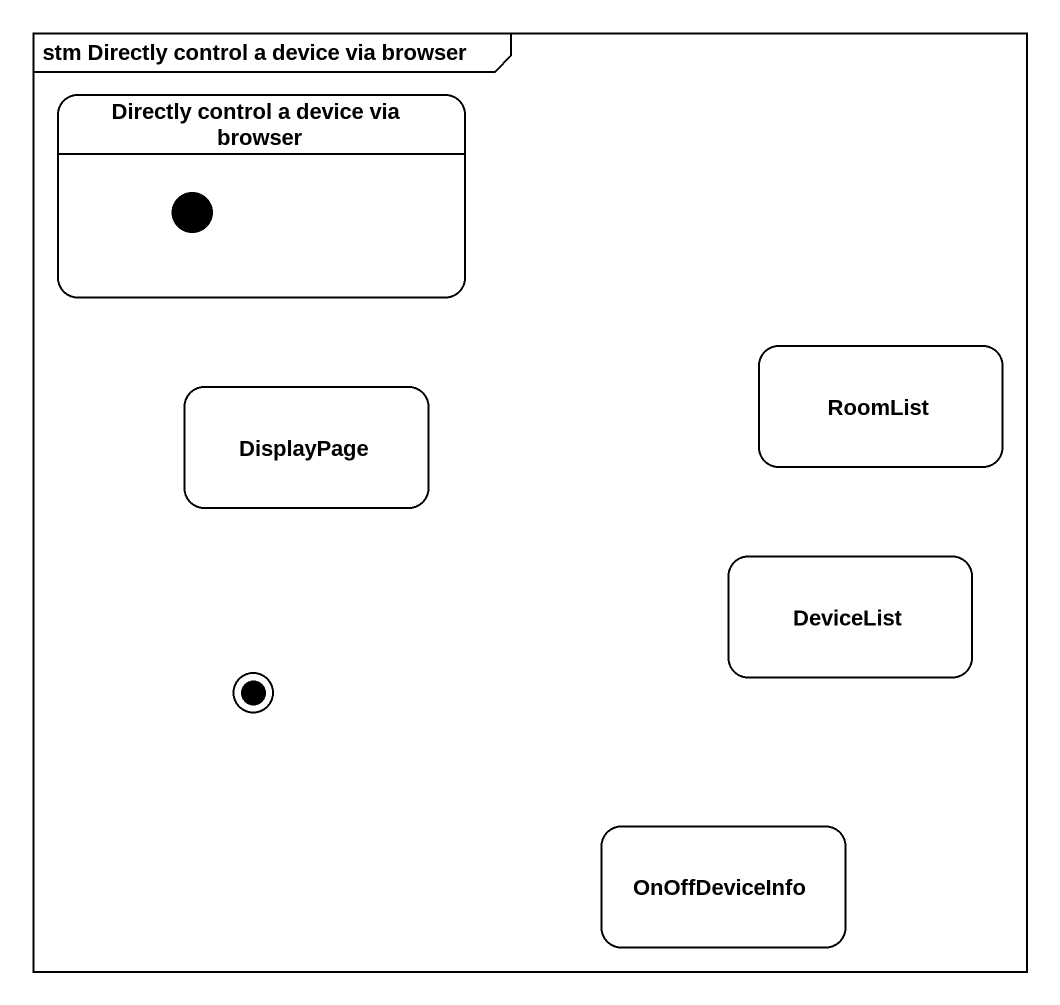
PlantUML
@startuml
mainframe stm Directly control a device via browser
hide empty description
state "Directly control a device via browser" as Directly_control_a_device {
  state initial1 <<start>>
}
state RoomList
state DisplayPage
state DeviceList
state final1 <<end>>
state OnOffDeviceInfo
@enduml
